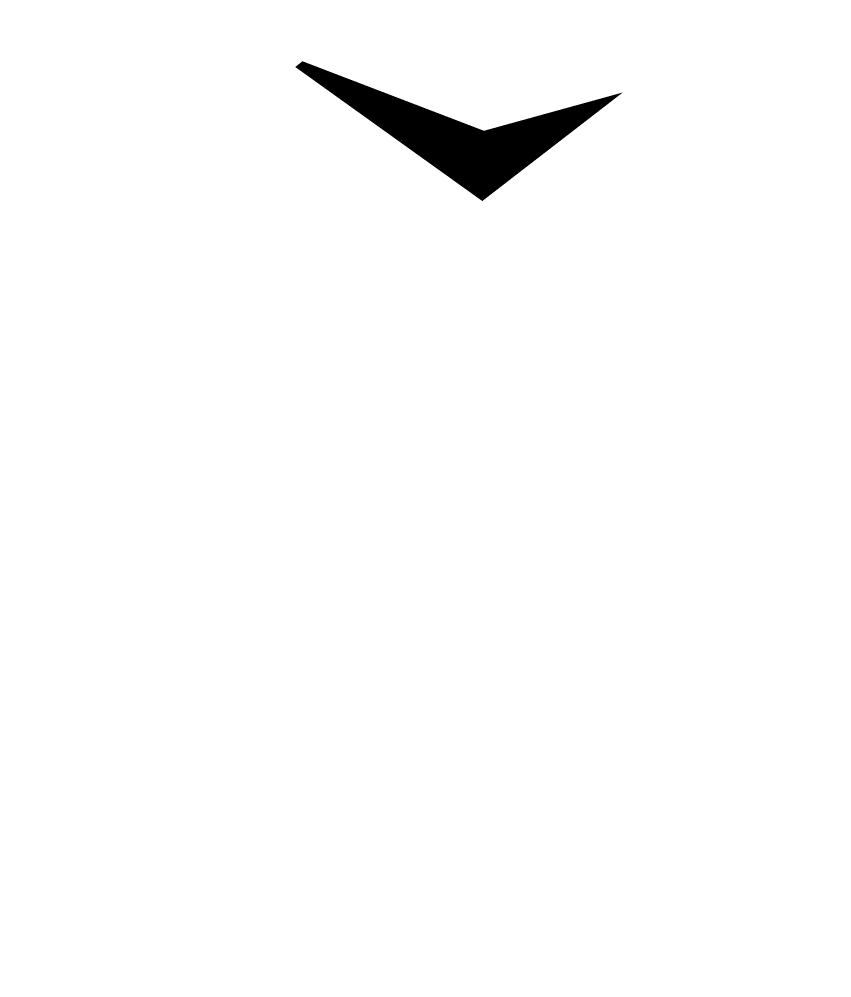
# Model space of a CAD drawing. Extents: x 11 to 299, y -144 to 196.
import ezdxf

# ---------------------------------------------------------------- set-up
doc = ezdxf.new("R2010")
doc.units = 0
doc.header["$MEASUREMENT"] = 0
doc.linetypes.add('DURCHGEHEND', pattern=[0])
doc.layers.get('0').update_dxf_attribs({"linetype": 'DURCHGEHEND'})

msp = doc.modelspace()

# ---------------------------------------------------------------- linework, layer by layer
at = {"color": 7, "linetype": 'DURCHGEHEND', "flags": 128}
msp.add_lwpolyline([(50, 185, 0, 0, 0), (85, 160, 0, 0, 0), (110, 180, 3, 22, 0), (175, 145, 22, 0, 0), (225, 170, 0, 0, 0), (250, 135, 0, 0, -0.783241), (190, 65, 0, 0, 0.237683), (125, 65, 0, 0, 0.996947), (145, 25, 0, 0, -1.08347), (155, 0, 0, 0, -0.28811), (80, 20, 0, 0, -0.393146), (80, 95, 0, 0, -0.404666), (175, 100, 0, 0, 0.480785), (230, 110, 0, 0, -3.87255), (101.64, 121.97, 0, 0, 1), (85, 160, 0, 0, 0)], format="xyseb", dxfattribs=at)

doc.saveas('drawing.dxf')
